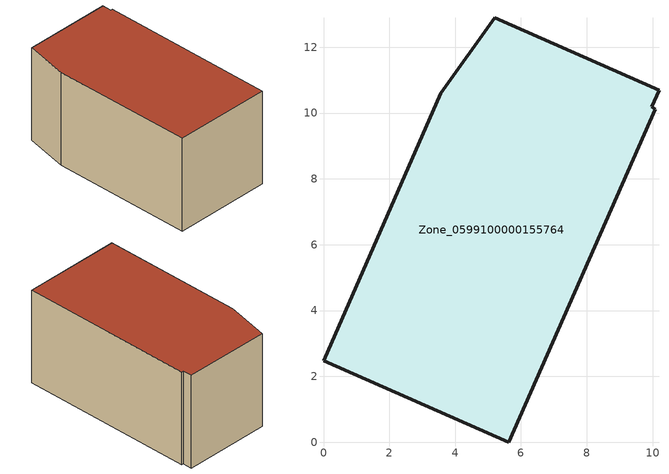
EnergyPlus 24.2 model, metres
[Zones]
Zone_0599100000155764
 floor ground (C_G): 10.07,10.12 5.62,0 0,2.47 3.57,10.61 5.2,12.89 10.19,10.69 9.97,10.18 z0
 wall outside (C_F): 5.62,0 10.07,10.12 9.97,10.18 10.19,10.69 5.2,12.89 3.57,10.61 0,2.47 5.62,0 z0:5.95
 roof outside (C_R): 5.2,12.89 3.57,10.61 0,2.47 5.62,0 10.07,10.12 9.97,10.18 10.19,10.69 z5.95
[BUILDING]
Pand.0599100000155764: North Axis=0; Terrain=City; Loads Convergence Tolerance Value=0.04; Temperature Convergence Tolerance Value=0.4; Solar Distribution=FullExterior; Maximum Number of Warmup Days=25; Minimum Number of Warmup Days=1
[Site:Location]
Rotterdam.The.Hague.AP_ZH_NLD Design_Conditions: Latitude=51.96; Longitude=4.45; Time Zone=1; Elevation=-4.5
[SITE:GROUNDTEMPERATURE:BUILDINGSURFACE]
18, 18, 18, 18, 18, 18, 18, 18, 18, 18, 18, 18
[MATERIAL] Thermal Absorptance=0.9; Solar Absorptance=0.7; Visible Absorptance=0.7
Name | Roughness | Thickness | Conductivity | Density | Specific Heat
G.TI.1946-1964 | MediumSmooth | 0.15 | 1 | 540 | 1210
F.TI.1946-1964 | Rough | 0.3 | 0.857143 | 1920 | 840
R.TI.1946-1964 | MediumRough | 0.2 | 0.277778 | 1500 | 1000
[CONSTRUCTION]
C_G: G.TI.1946-1964
C_F: F.TI.1946-1964
C_R: R.TI.1946-1964
[ZONE]
Zone_0599100000155764: Type=1; Multiplier=1; Ceiling Height=Autocalculate; Volume=Autocalculate; Floor Area=autocalculate; Part of Total Floor Area=Yes
[ZONEINFILTRATION:DESIGNFLOWRATE]
Infil_Zone_0599100000155764: Zone or ZoneList or Space or SpaceList=Zone_0599100000155764; Schedule=AlwaysOn; Design Flow Rate Calculation Method=Flow/Area; Flow Rate per Floor Area=0.003; Constant Term Coefficient=1; Temperature Term Coefficient=0; Velocity Term Coefficient=0; Velocity Squared Term Coefficient=0
[HVACTEMPLATE:ZONE:IDEALLOADSAIRSYSTEM]
Zone_0599100000155764: Maximum Heating Supply Air Temperature=50; Minimum Cooling Supply Air Temperature=13; Maximum Heating Supply Air Humidity Ratio=0.0156; Minimum Cooling Supply Air Humidity Ratio=0.0077; Heating Limit=NoLimit; Cooling Limit=NoLimit; Dehumidification Control Type=ConstantSensibleHeatRatio; Cooling Sensible Heat Ratio=0.7; Dehumidification Setpoint=60; Humidification Control Type=None; Humidification Setpoint=30; Outdoor Air Method=None; Outdoor Air Flow Rate per Person=0.00944; Outdoor Air Flow Rate per Zone Floor Area=0; Outdoor Air Flow Rate per Zone=0; Demand Controlled Ventilation Type=None; Outdoor Air Economizer Type=NoEconomizer; Heat Recovery Type=None; Sensible Heat Recovery Effectiveness=0.7; Latent Heat Recovery Effectiveness=0.65
[ZONECONTROL:THERMOSTAT]
ThermostatControl_Zone_0599100000155764: Zone or ZoneList=Zone_0599100000155764; Control Type Schedule=DualSetpointControlType; Control 1=Thermostat_Zone_0599100000155764; Temperature Difference Between Cutout And Setpoint=0
[THERMOSTATSETPOINT:DUALSETPOINT]
Thermostat_Zone_0599100000155764: Heating Setpoint Temperature Schedule=HeatingSetpoint_Zone_0599100000155764; Cooling Setpoint Temperature Schedule=CoolingSetpoint_Zone_0599100000155764
[SCHEDULE:COMPACT]
HeatingSetpoint_Zone_0599100000155764: Through: 12/31, For: AllDays, Until: 24:00, 21
CoolingSetpoint_Zone_0599100000155764: Through: 12/31, For: AllDays, Until: 24:00, 24
DualSetpointControlType: Through: 12/31, For: AllDays, Until: 24:00, 4
AlwaysOn: Through: 12/31, For: AllDays, Until: 24:00, 1
